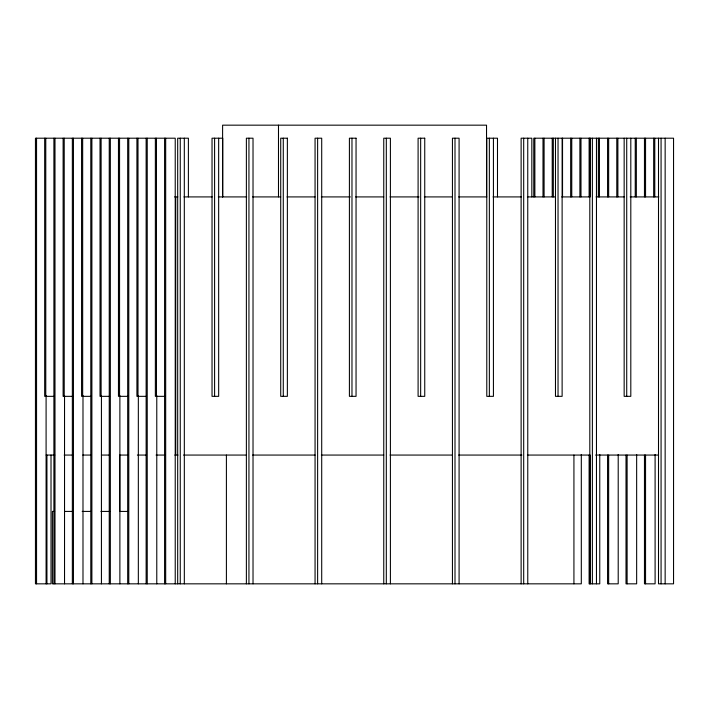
<?xml version="1.0" encoding="UTF-8"?>
<svg xmlns="http://www.w3.org/2000/svg" width="709" height="709" viewBox="0 0 709 709"><rect width="100%" height="100%" fill="white"/><g stroke="black" fill="none" stroke-linecap="round" stroke-linejoin="round"><path stroke-width="1.06" d="M174.582 196.916L177.826 196.916M183.932 196.916L212.168 196.916M218.275 196.916L246.714 196.916M252.617 196.916L280.72 196.916M286.959 196.916L315.062 196.916M321.31 196.916L350.414 196.916M355.652 196.916L383.755 196.916M389.994 196.916L419.028 196.916M424.337 196.916L452.439 196.916M458.688 196.916L486.782 196.916M493.03 196.916L521.266 196.916M527.372 196.916L555.475 196.916M561.714 196.916L590.216 196.916L590.216 138.202M596.056 196.916L624.159 196.916M630.159 196.916L658.847 196.916M54.256 396.34L44.676 396.34L44.676 138.202M72.699 396.34L63.119 396.34L63.119 138.202M91.151 396.34L81.57 396.34L81.57 138.202M109.603 396.34L100.022 396.34L100.022 138.202M128.045 396.34L118.465 396.34L118.465 138.202M146.497 396.34L136.917 396.34L136.917 138.202M164.94 396.34L155.36 396.34L155.36 138.202M46.094 455.063L54.77 455.063M64.156 455.063L72.921 455.063M82.776 455.063L91.532 455.063M101.387 455.063L109.053 455.063M128.462 455.063L119.706 455.063L119.706 511.419M137.369 455.063L146.16 455.063M156.051 455.063L164.843 455.063M174.742 455.063L178.039 455.063M183.534 455.063L246.377 455.063M252.643 455.063L315.062 455.063M321.337 455.063L383.755 455.063M390.021 455.063L452.439 455.063M458.714 455.063L521.904 455.063M527.399 455.063L590.216 455.063L590.216 583.835M595.631 455.063L658.572 455.063M54.611 511.419L52.395 511.419L52.395 583.835L581.309 583.835L581.309 454.46M64.528 511.419L72.318 511.419M82.182 511.419L91.133 511.419M100.926 511.419L109.948 511.419M119.91 511.419L127.655 511.419M665.148 138.202L665.148 583.835M661.072 138.202L661.072 583.835M658.501 138.202L658.501 583.835L673.55 583.835L673.55 138.202L533.771 138.202L533.771 196.916M655.098 454.46L655.098 583.835L644.463 583.835L644.463 455.063M654.779 138.202L654.779 196.916M653.68 138.202L653.68 196.916M645.553 138.202L645.553 196.916M645.553 455.063L645.553 583.835M644.463 138.202L644.463 196.916M636.655 454.46L636.655 583.835L626.012 583.835L626.012 455.063M636.336 138.202L636.336 196.916M635.237 138.202L635.237 196.916M630.806 138.202L630.806 396.34L624.159 396.34L624.159 138.202M627.111 455.063L627.111 583.835M626.721 138.202L626.721 396.34M618.204 454.46L618.204 583.835L607.569 583.835L607.569 455.063M617.885 138.202L617.885 196.916M616.786 138.202L616.786 196.916M608.659 138.202L608.659 196.916M608.659 455.063L608.659 583.835M607.569 138.202L607.569 196.916M599.761 454.46L599.761 583.835L589.117 583.835L589.117 455.063M599.433 138.202L599.433 196.916M598.343 138.202L598.343 196.916M596.464 138.202L596.464 583.835M592.378 138.202L592.378 583.835M589.817 138.202L589.817 583.835M589.117 138.202L589.117 196.916M580.99 138.202L580.99 196.916M579.891 138.202L579.891 196.916M573.927 455.063L573.927 583.835M571.764 138.202L571.764 196.916M570.665 138.202L570.665 196.916M562.538 138.202L562.538 196.916M562.122 138.202L562.122 396.34L555.475 396.34L555.475 138.202M558.036 138.202L558.036 396.34M553.321 138.202L553.321 196.916M552.222 138.202L552.222 196.916M544.095 138.202L544.095 196.916M542.997 138.202L542.997 196.916M534.87 138.202L534.87 196.916M531.83 196.916L531.83 138.202L521.124 138.202L521.124 583.835M527.753 138.202L527.771 583.835M523.694 138.202L523.694 583.835M497.488 196.916L497.488 138.202L486.782 138.202L486.782 396.34L493.429 396.34L493.429 138.202M489.352 138.202L489.352 396.34M486.534 196.916L486.534 125.165L222.608 125.165L222.608 196.916M459.086 583.835L459.086 138.202L452.439 138.202L452.439 583.835M455.001 138.202L455.001 583.835M420.659 138.202L420.659 396.34M390.402 583.835L390.402 138.202L383.755 138.202L383.755 583.835M386.316 138.202L386.316 583.835M351.974 138.202L351.974 396.34M321.709 583.835L321.709 138.202L315.062 138.202L315.062 583.835M317.623 138.202L317.623 583.835M283.281 138.202L283.281 396.34M278.486 125.165L278.486 196.916M253.024 583.835L253.024 138.202L246.377 138.202L246.377 583.835M248.939 138.202L248.939 583.835M226.401 455.063L226.401 583.835M222.732 196.916L222.732 138.202L212.035 138.202L212.035 396.34L218.673 396.34L218.656 138.202M214.597 138.202L214.597 396.34M188.39 196.916L188.39 138.202L177.684 138.202L177.684 583.835M184.313 138.202L184.331 583.835M180.254 138.202L180.254 583.835M175.752 196.916L175.752 455.063M175.229 583.835L175.229 138.202L35.45 138.202L35.45 583.835L51.013 583.835L51.013 455.063M165.684 138.202L165.684 583.835M164.585 138.202L164.585 583.835M156.778 395.489L156.778 583.835M156.459 138.202L156.459 396.34M147.233 138.202L147.233 583.835M146.134 138.202L146.134 583.835M138.335 395.489L138.335 583.835M138.007 138.202L138.007 396.34M128.79 138.202L128.79 583.835M127.691 138.202L127.691 583.835M119.883 395.489L119.883 583.835M119.564 138.202L119.564 396.34M110.338 138.202L110.338 583.835M109.239 138.202L109.239 583.835M101.431 395.489L101.431 583.835M101.112 138.202L101.112 396.34M91.886 138.202L91.886 583.835M90.796 138.202L90.796 583.835M82.988 395.489L82.988 583.835M82.669 138.202L82.669 396.34M73.444 138.202L73.444 583.835M72.345 138.202L72.345 583.835M64.537 395.489L64.537 583.835M64.218 138.202L64.218 396.34M54.992 138.202L54.992 583.835M53.902 138.202L53.902 583.835M46.936 455.063L46.936 583.835M46.094 395.489L46.094 583.835M45.775 138.202L45.775 396.34M36.549 138.202L36.549 583.835M287.367 138.202L280.72 138.202L280.72 396.34L287.367 396.34L287.367 138.202M356.051 138.202L349.404 138.202L349.404 396.34L356.051 396.34L356.051 138.202M424.744 138.202L418.097 138.202L418.097 396.34L424.744 396.34L424.744 138.202"/></g></svg>
